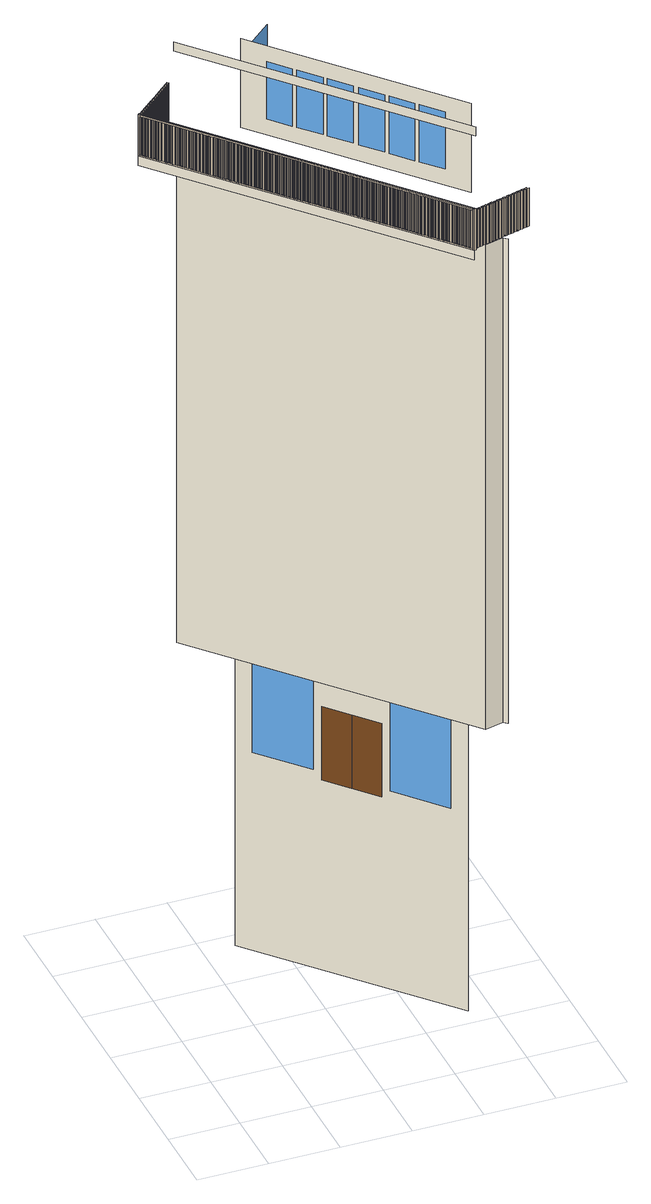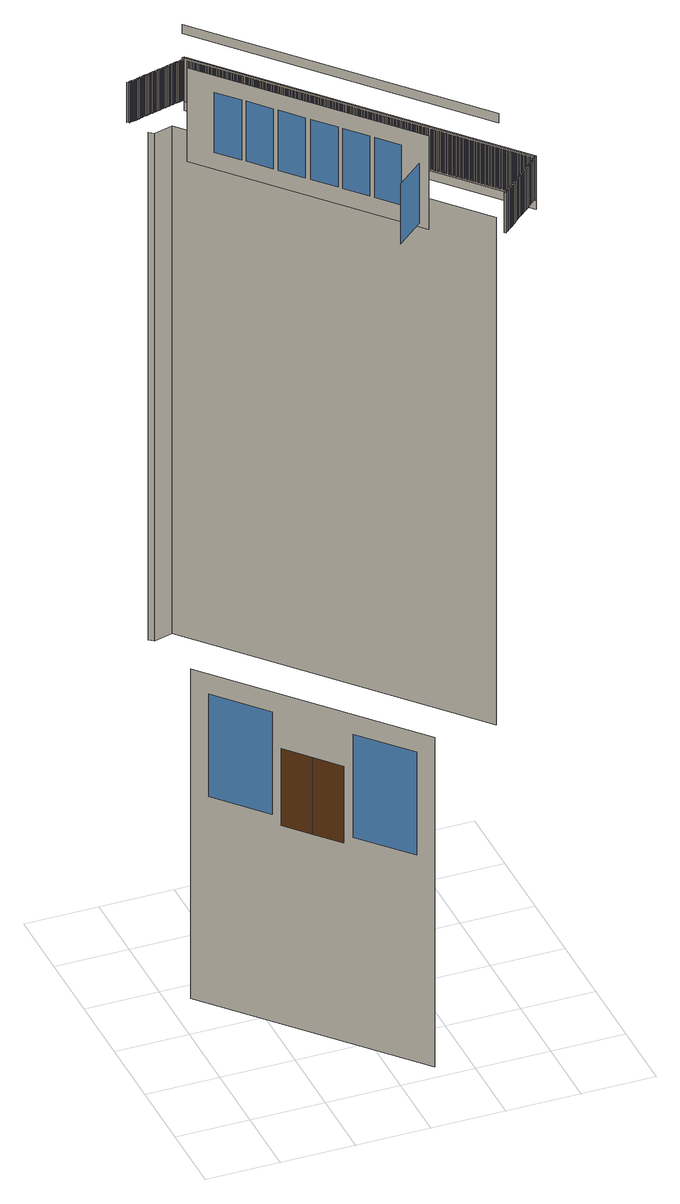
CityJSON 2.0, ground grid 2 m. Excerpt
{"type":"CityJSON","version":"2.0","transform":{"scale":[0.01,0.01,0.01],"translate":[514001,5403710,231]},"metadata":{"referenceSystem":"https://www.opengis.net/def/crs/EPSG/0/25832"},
"CityObjects":{
"building1":{"type":"Building","attributes":{"name":"Justizausbildungszentrum","Height.highReference":"highestRoofEdge","Height.lowReference":"lowestGroundPoint","Height.status":"measured","measuredHeight":23.2,"function":"3022","roofType":"1000","storeysAboveGround":7,"storeysBelowGround":2},"children":["building1-1"],"geometry":[{"type":"MultiSurface","lod":"3","boundaries":[[[0,1,2,3,4,5]],[[6,7,8,9]],[[10,11,12,13]],[[14,15,16,17]],[[18,19,20,21]],[[22,23,24,25]],[[26,27,28,29]],[[30,31,32,33]],[[34,35,36,37]],[[23,22,38,39]],[[40,41,42,43,44],[13,12,11,10],[45,46,47,48],[38,22,25,24,23,39]],[[49,50,51,52]],[[53,54,55,56],[21,20,19,18],[29,28,27,26],[37,36,35,34],[52,51,50,49],[57,58,59,60],[61,62,63,64]],[[48,47,46,45]],[[60,59,58,57]],[[17,16,65,66]],[[64,63,62,61]],[[66,65,67,68]]],"semantics":{"surfaces":[{"type":"WallSurface"},{"type":"Window"},{"type":"Door"}],"values":[0,0,1,0,1,2,1,1,1,2,0,1,0,1,1,0,1,0]}}]},
"building1-1":{"type":"BuildingInstallation","attributes":{"relationToConstruction":"outside"},"parents":["building1"],"geometry":[{"type":"MultiSurface","lod":"3","boundaries":[[[69,5,4,70,71,72]],[[73,74,75,76,5,69]],[[77,73,69,72]],[[70,78,79,71]],[[79,80,81,71]],[[82,83,81,84]],[[70,84,85,78]],[[78,75,74,79]],[[81,80,85,84]],[[78,86,87,75]],[[74,88,89,79]],[[82,90,91,83]],[[92,93,90,82]],[[94,95,96,92]],[[83,91,97,96]],[[96,97,93,92]],[[87,86,89,88]],[[94,98,99,95]],[[87,88,100,101]],[[102,103,98,94]],[[104,105,106,102]],[[95,99,107,106]],[[106,107,103,102]],[[100,108,109,101]],[[104,110,111,105]],[[112,113,108,100]],[[114,115,110,104]],[[116,117,118,114]],[[101,109,119,120]],[[105,111,121,118]],[[118,121,115,114]],[[120,119,113,112]],[[116,122,123,117]],[[120,112,124,125]],[[126,127,122,116]],[[128,129,130,126]],[[117,123,131,130]],[[130,131,127,126]],[[124,132,133,125]],[[128,134,135,129]],[[136,137,134,128]],[[138,139,132,124]],[[140,141,142,136]],[[129,135,143,142]],[[125,133,144,145]],[[142,143,137,136]],[[145,144,139,138]],[[140,146,147,141]],[[148,149,146,140]],[[150,151,152,148]],[[145,138,153,154]],[[141,147,155,152]],[[152,155,149,148]],[[153,156,157,154]],[[150,158,159,151]],[[160,161,158,150]],[[162,163,164,160]],[[151,159,165,164]],[[166,167,156,153]],[[164,165,161,160]],[[154,157,168,169]],[[169,168,167,166]],[[162,170,171,163]],[[172,173,170,162]],[[174,175,176,172]],[[163,171,177,176]],[[169,166,178,179]],[[176,177,173,172]],[[174,180,181,175]],[[178,182,183,179]],[[184,185,180,174]],[[186,187,188,184]],[[175,181,189,188]],[[190,191,182,178]],[[188,189,185,184]],[[179,183,192,193]],[[186,194,195,187]],[[193,192,191,190]],[[196,197,194,186]],[[198,199,200,196]],[[187,195,201,200]],[[200,201,197,196]],[[193,190,202,203]],[[198,204,205,199]],[[202,206,207,203]],[[208,209,204,198]],[[210,211,212,208]],[[199,205,213,212]],[[212,213,209,208]],[[214,215,206,202]],[[203,207,216,217]],[[210,218,219,211]],[[220,221,218,210]],[[217,216,215,214]],[[222,223,224,220]],[[211,219,225,224]],[[224,225,221,220]],[[217,214,226,227]],[[222,228,229,223]],[[230,231,228,222]],[[232,233,234,230]],[[223,229,235,234]],[[226,236,237,227]],[[234,235,231,230]],[[238,239,236,226]],[[227,237,240,241]],[[232,242,243,233]],[[244,245,242,232]],[[246,247,248,244]],[[233,243,249,248]],[[241,240,239,238]],[[248,249,245,244]],[[241,238,250,251]],[[246,252,253,247]],[[254,255,252,246]],[[256,257,258,254]],[[247,253,259,258]],[[250,260,261,251]],[[258,259,255,254]],[[262,263,260,250]],[[256,264,265,257]],[[251,261,266,267]],[[268,269,264,256]],[[270,271,272,268]],[[257,265,273,272]],[[272,273,269,268]],[[267,266,263,262]],[[267,262,274,275]],[[270,276,277,271]],[[278,279,276,270]],[[280,281,282,278]],[[271,277,283,282]],[[282,283,279,278]],[[274,284,285,275]],[[280,286,287,281]],[[288,289,284,274]],[[290,291,286,280]],[[275,285,292,293]],[[294,295,296,290]],[[281,287,297,296]],[[296,297,291,290]],[[293,292,289,288]],[[294,298,299,295]],[[293,288,300,301]],[[302,303,298,294]],[[304,305,306,302]],[[295,299,307,306]],[[306,307,303,302]],[[300,308,309,301]],[[304,310,311,305]],[[312,313,308,300]],[[314,315,310,304]],[[316,317,318,314]],[[305,311,319,318]],[[301,309,320,321]],[[318,319,315,314]],[[321,320,313,312]],[[316,322,323,317]],[[324,325,322,316]],[[321,312,326,327]],[[328,329,330,324]],[[317,323,331,330]],[[330,331,325,324]],[[326,332,333,327]],[[328,334,335,329]],[[78,85,80,79,77,336,337,338],[339,340,341,342],[343,344,345,346],[347,348,349,350],[351,352,353,354],[355,356,357,358],[359,360,361,362],[363,364,365,366],[367,368,369,370],[371,372,373,374],[375,376,377,378],[379,380,381,382],[383,384,385,386],[387,388,389,390],[391,392,393,394],[395,396,397,398],[399,400,401,402],[403,404,405,406],[407,408,409,410],[411,412,413,414],[415,416,417,418],[419,420,421,422],[423,424,425,426],[427,428,429,430],[431,432,433,434],[435,436,437,438],[439,440,441,442],[443,444,445,446],[447,448,449,450],[451,452,453,454],[455,456,457,458],[459,460,461,462],[463,464,465,466],[467,468,469,470],[471,472,473,474],[475,476,477,478],[479,480,481,482],[483,484,485,486],[487,488,489,490],[491,492,493,494],[495,496,497,498],[499,500,501,502],[503,504,505,506],[507,508,509,510],[511,512,513,514],[515,516,517,518],[519,520,521,522],[523,524,525,526],[527,528,529,530],[531,532,533,534],[535,536,537,538],[539,540,541,542],[543,544,545,546],[547,548,549,550],[551,552,553,554],[555,556,557,558],[559,560,561,562],[563,564,565,566],[567,568,569,570],[571,572,573,574],[575,576,577,578],[579,580,581,582],[583,584,585,586],[587,588,589,590],[591,592,593,594],[595,596,597,598],[599,600,601,602],[603,604,605,606],[607,608,609,610],[611,612,613,614],[615,616,617,618],[619,620,621,622],[623,624,625,626],[627,628,629,630],[631,632,335,334],[325,331,323,322],[315,319,311,310],[303,307,299,298],[291,297,287,286],[279,283,277,276],[269,273,265,264],[255,259,253,252],[245,249,243,242],[231,235,229,228],[221,225,219,218],[209,213,205,204],[197,201,195,194],[185,189,181,180],[173,177,171,170],[161,165,159,158],[149,155,147,146],[137,143,135,134],[127,131,123,122],[115,121,111,110],[103,107,99,98],[93,97,91,90]],[[633,631,334,328]],[[634,635,636,633]],[[329,335,632,636]],[[637,638,332,326]],[[636,632,631,633]],[[327,333,639,640]],[[640,639,638,637]],[[634,630,629,635]],[[641,627,630,634]],[[642,643,644,641]],[[635,629,628,644]],[[640,637,645,646]],[[644,628,627,641]],[[642,626,625,643]],[[645,647,648,646]],[[649,623,626,642]],[[650,651,652,649]],[[643,625,624,652]],[[653,654,647,645]],[[652,624,623,649]],[[646,648,655,656]],[[650,622,621,651]],[[656,655,654,653]],[[657,619,622,650]],[[658,659,660,657]],[[651,621,620,660]],[[660,620,619,657]],[[656,653,661,662]],[[658,618,617,659]],[[661,663,664,662]],[[665,615,618,658]],[[666,667,668,665]],[[659,617,616,668]],[[668,616,615,665]],[[669,670,663,661]],[[662,664,671,672]],[[666,614,613,667]],[[673,611,614,666]],[[672,671,670,669]],[[674,675,676,673]],[[667,613,612,676]],[[676,612,611,673]],[[672,669,677,678]],[[674,610,609,675]],[[679,607,610,674]],[[680,681,682,679]],[[677,683,684,678]],[[675,609,608,682]],[[682,608,607,679]],[[685,686,683,677]],[[678,684,687,688]],[[680,606,605,681]],[[689,603,606,680]],[[690,691,692,689]],[[681,605,604,692]],[[688,687,686,685]],[[692,604,603,689]],[[688,685,693,694]],[[690,602,601,691]],[[695,599,602,690]],[[696,697,698,695]],[[691,601,600,698]],[[693,699,700,694]],[[698,600,599,695]],[[701,702,699,693]],[[696,598,597,697]],[[694,700,703,704]],[[705,595,598,696]],[[706,707,708,705]],[[697,597,596,708]],[[704,703,702,701]],[[708,596,595,705]],[[704,701,709,710]],[[706,594,593,707]],[[711,591,594,706]],[[712,713,714,711]],[[707,593,592,714]],[[714,592,591,711]],[[709,715,716,710]],[[717,718,715,709]],[[712,590,589,713]],[[719,587,590,712]],[[710,716,720,721]],[[722,723,724,719]],[[713,589,588,724]],[[724,588,587,719]],[[721,720,718,717]],[[722,586,585,723]],[[721,717,725,726]],[[727,583,586,722]],[[728,729,730,727]],[[723,585,584,730]],[[730,584,583,727]],[[725,731,732,726]],[[728,582,581,729]],[[733,734,731,725]],[[735,579,582,728]],[[736,737,738,735]],[[729,581,580,738]],[[726,732,739,740]],[[738,580,579,735]],[[740,739,734,733]],[[736,578,577,737]],[[741,575,578,736]],[[742,743,744,741]],[[737,577,576,744]],[[744,576,575,741]],[[742,574,573,743]],[[745,571,574,742]],[[746,747,748,745]],[[743,573,572,748]],[[748,572,571,745]],[[746,570,569,747]],[[749,567,570,746]],[[750,751,752,749]],[[747,569,568,752]],[[753,336,77,72]],[[752,568,567,749]],[[750,566,565,751]],[[754,563,566,750]],[[755,756,757,754]],[[751,565,564,757]],[[757,564,563,754]],[[755,562,561,756]],[[758,559,562,755]],[[759,760,761,758]],[[756,561,560,761]],[[761,560,559,758]],[[759,558,557,760]],[[762,555,558,759]],[[763,764,765,762]],[[760,557,556,765]],[[765,556,555,762]],[[763,554,553,764]],[[766,551,554,763]],[[767,768,769,766]],[[764,553,552,769]],[[769,552,551,766]],[[767,550,549,768]],[[770,547,550,767]],[[771,772,773,770]],[[768,549,548,773]],[[773,548,547,770]],[[771,546,545,772]],[[774,543,546,771]],[[775,776,777,774]],[[772,545,544,777]],[[777,544,543,774]],[[775,542,541,776]],[[778,539,542,775]],[[779,780,781,778]],[[776,541,540,781]],[[781,540,539,778]],[[779,538,537,780]],[[782,535,538,779]],[[783,784,785,782]],[[780,537,536,785]],[[785,536,535,782]],[[783,534,533,784]],[[786,531,534,783]],[[787,788,789,786]],[[784,533,532,789]],[[71,81,83,96,95,106,105,118,117,130,129,142,141,152,151,164,163,176,175,188,187,200,199,212,211,224,223,234,233,248,247,258,257,272,271,282,281,296,295,306,305,318,317,330,329,636,635,644,643,652,651,660,659,668,667,676,675,682,681,692,691,698,697,708,707,714,713,724,723,730,729,738,737,744,743,748,747,752,751,757,756,761,760,765,764,769,768,773,772,777,776,781,780,785,784,789,788,790,791,792,793,794,795,796,797,798,799,800,801,802,803,804,805,806,807,808,809,810,811,812,813,814,815,816,817,818,819,820,821,822,823,824,825,826,827,828,829,830,831,832,833,834,835,836,837,838,839,840,841,842,843,844,845,846,847,848,849,850,851,852,853,854,855,856,857,858,859,860,861,862,863,864,865,866,867,868,869,870,871,872,873,874,875,876,877,878,879,880,881,882,883,884,885,753,72]],[[789,532,531,786]],[[886,887,888,889,890,891,892,893,894,895,896,897,898,899,900,901,902,903,904,905,906,907,908,909,910,911,912,913,914,915,916,917,918,919,920,921,922,923,924,925,926,927,928,929,930,931,932,933,934,935,936,937,938,939,940,941,942,943,944,945,946,947,948,949,950,951,952,953,954,955,956,957,958,959,960,961,962,963,964,965,966,967,968,969,970,971,972,973,974,975,976,977,978,979,980,981,787,786,783,782,779,778,775,774,771,770,767,766,763,762,759,758,755,754,750,749,746,745,742,741,736,735,728,727,722,719,712,711,706,705,696,695,690,689,680,679,674,673,666,665,658,657,650,649,642,641,634,633,328,324,316,314,304,302,294,290,280,278,270,268,256,254,246,244,232,230,222,220,210,208,198,196,186,184,174,172,162,160,150,148,140,136,128,126,116,114,104,102,94,92,82,84,70,4,3]],[[787,530,529,788]],[[981,527,530,787]],[[980,791,790,981]],[[788,529,528,790]],[[790,528,527,981]],[[980,526,525,791]],[[979,523,526,980]],[[978,793,792,979]],[[791,525,524,792]],[[792,524,523,979]],[[978,522,521,793]],[[977,519,522,978]],[[976,795,794,977]],[[793,521,520,794]],[[794,520,519,977]],[[976,518,517,795]],[[975,515,518,976]],[[974,797,796,975]],[[795,517,516,796]],[[796,516,515,975]],[[974,514,513,797]],[[973,511,514,974]],[[972,799,798,973]],[[797,513,512,798]],[[798,512,511,973]],[[972,510,509,799]],[[971,507,510,972]],[[970,801,800,971]],[[799,509,508,800]],[[800,508,507,971]],[[970,506,505,801]],[[969,503,506,970]],[[968,803,802,969]],[[801,505,504,802]],[[802,504,503,969]],[[968,502,501,803]],[[967,499,502,968]],[[966,805,804,967]],[[803,501,500,804]],[[804,500,499,967]],[[966,498,497,805]],[[965,495,498,966]],[[964,807,806,965]],[[805,497,496,806]],[[806,496,495,965]],[[964,494,493,807]],[[963,491,494,964]],[[962,809,808,963]],[[807,493,492,808]],[[808,492,491,963]],[[962,490,489,809]],[[961,487,490,962]],[[960,811,810,961]],[[809,489,488,810]],[[810,488,487,961]],[[960,486,485,811]],[[959,483,486,960]],[[958,813,812,959]],[[811,485,484,812]],[[812,484,483,959]],[[958,482,481,813]],[[957,479,482,958]],[[956,815,814,957]],[[813,481,480,814]],[[814,480,479,957]],[[956,478,477,815]],[[955,475,478,956]],[[954,817,816,955]],[[815,477,476,816]],[[816,476,475,955]],[[954,474,473,817]],[[953,471,474,954]],[[952,819,818,953]],[[817,473,472,818]],[[818,472,471,953]],[[952,470,469,819]],[[951,467,470,952]],[[950,821,820,951]],[[819,469,468,820]],[[820,468,467,951]],[[950,466,465,821]],[[949,463,466,950]],[[948,823,822,949]],[[821,465,464,822]],[[822,464,463,949]],[[948,462,461,823]],[[947,459,462,948]],[[946,825,824,947]],[[823,461,460,824]],[[824,460,459,947]],[[946,458,457,825]],[[945,455,458,946]],[[944,827,826,945]],[[825,457,456,826]],[[826,456,455,945]],[[944,454,453,827]],[[943,451,454,944]],[[942,829,828,943]],[[827,453,452,828]],[[828,452,451,943]],[[942,450,449,829]],[[941,447,450,942]],[[940,831,830,941]],[[829,449,448,830]],[[830,448,447,941]],[[940,446,445,831]],[[939,443,446,940]],[[938,833,832,939]],[[831,445,444,832]],[[832,444,443,939]],[[938,442,441,833]],[[937,439,442,938]],[[936,835,834,937]],[[833,441,440,834]],[[834,440,439,937]],[[936,438,437,835]],[[935,435,438,936]],[[934,837,836,935]],[[835,437,436,836]],[[836,436,435,935]],[[934,434,433,837]],[[933,431,434,934]],[[932,839,838,933]],[[837,433,432,838]],[[838,432,431,933]],[[932,430,429,839]],[[931,427,430,932]],[[930,841,840,931]],[[839,429,428,840]],[[840,428,427,931]],[[930,426,425,841]],[[929,423,426,930]],[[928,843,842,929]],[[841,425,424,842]],[[842,424,423,929]],[[928,422,421,843]],[[927,419,422,928]],[[926,845,844,927]],[[843,421,420,844]],[[844,420,419,927]],[[926,418,417,845]],[[925,415,418,926]],[[924,847,846,925]],[[845,417,416,846]],[[846,416,415,925]],[[924,414,413,847]],[[923,411,414,924]],[[922,849,848,923]],[[847,413,412,848]],[[848,412,411,923]],[[922,410,409,849]],[[921,407,410,922]],[[920,851,850,921]],[[849,409,408,850]],[[850,408,407,921]],[[920,406,405,851]],[[919,403,406,920]],[[918,853,852,919]],[[851,405,404,852]],[[852,404,403,919]],[[918,402,401,853]],[[917,399,402,918]],[[916,855,854,917]],[[853,401,400,854]],[[854,400,399,917]],[[916,398,397,855]],[[915,395,398,916]],[[914,857,856,915]],[[855,397,396,856]],[[856,396,395,915]],[[914,394,393,857]],[[913,391,394,914]],[[912,859,858,913]],[[857,393,392,858]],[[858,392,391,913]],[[912,390,389,859]],[[911,387,390,912]],[[910,861,860,911]],[[859,389,388,860]],[[860,388,387,911]],[[910,386,385,861]],[[909,383,386,910]],[[908,863,862,909]],[[861,385,384,862]],[[862,384,383,909]],[[908,382,381,863]],[[907,379,382,908]],[[906,865,864,907]],[[863,381,380,864]],[[864,380,379,907]],[[906,378,377,865]],[[905,375,378,906]],[[904,867,866,905]],[[865,377,376,866]],[[866,376,375,905]],[[904,374,373,867]],[[903,371,374,904]],[[902,869,868,903]],[[867,373,372,868]],[[868,372,371,903]],[[902,370,369,869]],[[901,367,370,902]],[[900,871,870,901]],[[869,369,368,870]],[[870,368,367,901]],[[900,366,365,871]],[[899,363,366,900]],[[898,873,872,899]],[[871,365,364,872]],[[872,364,363,899]],[[898,362,361,873]],[[897,359,362,898]],[[896,875,874,897]],[[873,361,360,874]],[[874,360,359,897]],[[896,358,357,875]],[[895,355,358,896]],[[894,877,876,895]],[[875,357,356,876]],[[876,356,355,895]],[[894,354,353,877]],[[893,351,354,894]],[[892,879,878,893]],[[877,353,352,878]],[[878,352,351,893]],[[892,350,349,879]],[[891,347,350,892]],[[890,881,880,891]],[[879,349,348,880]],[[880,348,347,891]],[[890,346,345,881]],[[889,343,346,890]],[[888,883,882,889]],[[881,345,344,882]],[[882,344,343,889]],[[888,342,341,883]],[[887,339,342,888]],[[883,341,340,884]],[[884,887,886,885]],[[884,340,339,887]],[[753,885,886,3,2,982]],[[336,753,982,983]],[[982,2,984,985,986,983]],[[985,987,988,986]],[[989,990,987,985]],[[986,988,991,992]],[[992,991,990,989]],[[993,994,992,989]],[[993,995,996,994]],[[997,998,995,993]],[[994,996,999,1000]],[[1000,999,998,997]],[[1001,1002,1000,997]],[[1001,1003,1004,1002]],[[1005,1006,1003,1001]],[[1002,1004,1007,1008]],[[1008,1007,1006,1005]],[[1009,1010,1008,1005]],[[1009,1011,1012,1010]],[[1013,1014,1011,1009]],[[1010,1012,1015,1016]],[[1016,1015,1014,1013]],[[1017,1018,1016,1013]],[[1017,1019,1020,1018]],[[1021,1022,1019,1017]],[[1018,1020,1023,1024]],[[1024,1023,1022,1021]],[[1025,1026,1024,1021]],[[1025,1027,1028,1026]],[[1029,1030,1027,1025]],[[1026,1028,1031,1032]],[[1032,1031,1030,1029]],[[1033,1034,1032,1029]],[[1033,1035,1036,1034]],[[1037,1038,1035,1033]],[[1034,1036,1039,1040]],[[1040,1039,1038,1037]],[[1041,1042,1040,1037]],[[1041,1043,1044,1042]],[[1045,1046,1043,1041]],[[1042,1044,1047,1048]],[[1048,1047,1046,1045]],[[1049,1050,1048,1045]],[[1049,1051,1052,1050]],[[1053,1054,1051,1049]],[[1050,1052,1055,1056]],[[1056,1055,1054,1053]],[[1057,1058,1056,1053]],[[1057,1059,1060,1058]],[[1061,1062,1059,1057]],[[1058,1060,1063,1064]],[[1064,1063,1062,1061]],[[1065,1066,1064,1061]],[[1065,1067,1068,1066]],[[1069,1070,1067,1065]],[[1066,1068,1071,1072]],[[1072,1071,1070,1069]],[[1073,1074,1072,1069]],[[1073,1075,1076,1074]],[[1077,1078,1075,1073]],[[1074,1076,1079,1080]],[[1080,1079,1078,1077]],[[1081,1082,1080,1077]],[[1081,1083,1084,1082]],[[1085,1086,1083,1081]],[[1082,1084,1087,1088]],[[1088,1087,1086,1085]],[[1089,1090,1088,1085]],[[1089,1091,1092,1090]],[[1093,1094,1091,1089]],[[1090,1092,1095,1096]],[[1096,1095,1094,1093]],[[1097,1098,1096,1093]],[[1097,1099,1100,1098]],[[1101,1102,1099,1097]],[[1098,1100,1103,1104]],[[1104,1103,1102,1101]],[[1105,1106,1104,1101]],[[1105,1107,1108,1106]],[[1109,1110,1107,1105]],[[1106,1108,1111,1112]],[[1112,1111,1110,1109]],[[1113,1114,1112,1109]],[[1113,1115,1116,1114]],[[1117,1118,1115,1113]],[[1114,1116,1119,1120]],[[1120,1119,1118,1117]],[[1121,1122,1120,1117]]]}]}
},
"vertices":[
[25,767,2596],[671,42,2596],[671,42,2626],[667,46,2626],[28,763,2626],[25,767,2626],[138,800,2906],[718,148,2906],[718,148,2934],[138,800,2934],[324,718,1014],[324,718,706],[441,588,706],[441,588,1014],[130,761,2596],[130,761,1074],[724,95,1074],[724,95,2596],[370,732,2676],[419,676,2676],[419,676,2856],[370,732,2856],[515,505,681],[515,505,911],[458,569,911],[458,569,681],[478,611,2856],[428,667,2856],[428,667,2676],[478,611,2676],[360,823,2676],[360,823,2856],[435,889,2856],[435,889,2676],[536,546,2856],[486,602,2856],[486,602,2676],[536,546,2676],[573,440,681],[573,440,911],[739,254,1074],[291,755,1074],[291,755,85],[739,254,85],[739,254,174],[589,422,1014],[706,291,1014],[706,291,706],[589,422,706],[596,478,2856],[546,534,2856],[546,534,2676],[596,478,2676],[763,291,2906],[320,788,2906],[320,788,2626],[763,291,2626],[654,412,2856],[654,412,2676],[605,468,2676],[605,468,2856],[663,403,2856],[713,347,2856],[713,347,2676],[663,403,2676],[776,108,1074],[776,108,2596],[789,99,1074],[789,99,2596],
[25,767,2756],[28,763,2631],[28,763,2751],[28,763,2756],[29,770,2756],[29,770,2751],[29,770,2631],[29,770,2626],[32,766,2756],[32,766,2631],[32,766,2751],[35,763,2751],[32,759,2751],[35,756,2631],[35,756,2751],[32,759,2631],[35,763,2631],[36,770,2631],[33,774,2631],[33,774,2751],[36,770,2751],[39,759,2631],[39,759,2751],[38,752,2631],[42,755,2631],[41,748,2631],[41,748,2751],[38,752,2751],[42,755,2751],[45,751,2631],[45,751,2751],[37,777,2751],[37,777,2631],[45,744,2631],[49,748,2631],[48,741,2631],[48,741,2751],[45,744,2751],[49,748,2751],[40,774,2751],[40,774,2631],[52,744,2631],[52,744,2751],[40,781,2751],[44,777,2751],[51,737,2631],[55,740,2631],[55,733,2631],[55,733,2751],[51,737,2751],[44,777,2631],[40,781,2631],[55,740,2751],[59,737,2631],[59,737,2751],[44,784,2751],[44,784,2631],[58,730,2631],[62,733,2631],[61,726,2631],[61,726,2751],[58,730,2751],[62,733,2751],[47,780,2751],[47,780,2631],[65,729,2631],[65,729,2751],[65,722,2631],[68,725,2631],[48,787,2751],[51,784,2751],[68,718,2631],[68,718,2751],[65,722,2751],[68,725,2751],[51,784,2631],[48,787,2631],[72,722,2631],[72,722,2751],[71,715,2631],[75,718,2631],[75,711,2631],[75,711,2751],[71,715,2751],[51,791,2751],[51,791,2631],[75,718,2751],[55,787,2751],[55,787,2631],[78,714,2631],[78,714,2751],[78,707,2631],[82,710,2631],[81,703,2631],[81,703,2751],[78,707,2751],[82,710,2751],[55,794,2751],[58,790,2751],[58,790,2631],[55,794,2631],[85,707,2631],[85,707,2751],[85,700,2631],[88,703,2631],[88,696,2631],[88,696,2751],[85,700,2751],[88,703,2751],[59,798,2751],[59,798,2631],[92,699,2631],[92,699,2751],[62,794,2751],[62,794,2631],[91,692,2631],[95,696,2631],[95,688,2631],[95,688,2751],[91,692,2751],[95,696,2751],[62,801,2751],[66,797,2751],[66,797,2631],[62,801,2631],[98,692,2631],[98,692,2751],[98,685,2631],[102,688,2631],[101,681,2631],[101,681,2751],[98,685,2751],[102,688,2751],[66,804,2751],[66,804,2631],[105,684,2631],[105,684,2751],[70,801,2751],[70,801,2631],[105,677,2631],[108,681,2631],[108,674,2631],[108,674,2751],[105,677,2751],[108,681,2751],[70,808,2751],[73,804,2751],[73,804,2631],[70,808,2631],[112,677,2631],[112,677,2751],[111,670,2631],[115,673,2631],[115,666,2631],[115,666,2751],[111,670,2751],[115,673,2751],[74,811,2751],[74,811,2631],[118,669,2631],[118,669,2751],[118,662,2631],[122,666,2631],[121,659,2631],[121,659,2751],[118,662,2751],[122,666,2751],[77,807,2751],[77,807,2631],[77,814,2751],[81,811,2751],[81,811,2631],[77,814,2631],[125,662,2631],[125,662,2751],[125,655,2631],[128,658,2631],[128,651,2631],[128,651,2751],[125,655,2751],[128,658,2751],[81,818,2751],[81,818,2631],[132,654,2631],[132,654,2751],[131,647,2631],[135,651,2631],[135,644,2631],[135,644,2751],[131,647,2751],[135,651,2751],[84,814,2751],[84,814,2631],[85,821,2751],[88,817,2751],[138,647,2631],[138,647,2751],[88,817,2631],[85,821,2631],[138,640,2631],[142,643,2631],[141,636,2631],[141,636,2751],[138,640,2751],[142,643,2751],[88,824,2751],[88,824,2631],[145,640,2631],[145,640,2751],[145,632,2631],[148,636,2631],[148,629,2631],[148,629,2751],[145,632,2751],[148,636,2751],[92,821,2751],[92,821,2631],[152,632,2631],[152,632,2751],[92,828,2751],[95,824,2751],[151,625,2631],[155,628,2631],[95,824,2631],[92,828,2631],[155,621,2631],[155,621,2751],[151,625,2751],[155,628,2751],[158,625,2631],[158,625,2751],[96,831,2751],[96,831,2631],[158,618,2631],[162,621,2631],[161,614,2631],[161,614,2751],[158,618,2751],[162,621,2751],[99,827,2751],[99,827,2631],[165,617,2631],[165,617,2751],[100,834,2751],[103,831,2751],[164,610,2631],[168,613,2631],[168,606,2631],[168,606,2751],[164,610,2751],[168,613,2751],[103,831,2631],[100,834,2631],[172,610,2631],[172,610,2751],[171,603,2631],[175,606,2631],[103,838,2751],[103,838,2631],[174,599,2631],[174,599,2751],[171,603,2751],[175,606,2751],[107,834,2751],[107,834,2631],[178,602,2631],[178,602,2751],[672,47,2756],[672,47,2626],[32,766,2626],[667,54,2631],[667,54,2751],[664,57,2751],[664,57,2631],[660,61,2631],[660,61,2751],[657,65,2751],[657,65,2631],[654,69,2631],[654,69,2751],[650,72,2751],[650,72,2631],[647,76,2631],[647,76,2751],[644,80,2751],[644,80,2631],[640,83,2631],[640,83,2751],[637,87,2751],[637,87,2631],[634,91,2631],[634,91,2751],[630,95,2751],[630,95,2631],[627,98,2631],[627,98,2751],[624,102,2751],[624,102,2631],[620,106,2631],[620,106,2751],[617,110,2751],[617,110,2631],[614,113,2631],[614,113,2751],[610,117,2751],[610,117,2631],[607,121,2631],[607,121,2751],[604,124,2751],[604,124,2631],[600,128,2631],[600,128,2751],[597,132,2751],[597,132,2631],[594,136,2631],[594,136,2751],[590,139,2751],[590,139,2631],[587,143,2631],[587,143,2751],[584,147,2751],[584,147,2631],[580,151,2631],[580,151,2751],[577,154,2751],[577,154,2631],[574,158,2631],[574,158,2751],[570,162,2751],[570,162,2631],[567,166,2631],[567,166,2751],[564,169,2751],[564,169,2631],[560,173,2631],[560,173,2751],[557,177,2751],[557,177,2631],[554,180,2631],[554,180,2751],[551,184,2751],[551,184,2631],[547,188,2631],[547,188,2751],[544,192,2751],[544,192,2631],[541,195,2631],[541,195,2751],[537,199,2751],[537,199,2631],[534,203,2631],[534,203,2751],[531,207,2751],[531,207,2631],[527,210,2631],[527,210,2751],[524,214,2751],[524,214,2631],[521,218,2631],[521,218,2751],[517,222,2751],[517,222,2631],[514,225,2631],[514,225,2751],[511,229,2751],[511,229,2631],[507,233,2631],[507,233,2751],[504,236,2751],[504,236,2631],[501,240,2631],[501,240,2751],[497,244,2751],[497,244,2631],[494,248,2631],[494,248,2751],[491,251,2751],[491,251,2631],[487,255,2631],[487,255,2751],[484,259,2751],[484,259,2631],[481,263,2631],[481,263,2751],[477,266,2751],[477,266,2631],[474,270,2631],[474,270,2751],[471,274,2751],[471,274,2631],[467,278,2631],[467,278,2751],[464,281,2751],[464,281,2631],[461,285,2631],[461,285,2751],[457,289,2751],[457,289,2631],[454,292,2631],[454,292,2751],[451,296,2751],[451,296,2631],[447,300,2631],[447,300,2751],[444,304,2751],[444,304,2631],[441,307,2631],[441,307,2751],[437,311,2751],[437,311,2631],[434,315,2631],[434,315,2751],[431,319,2751],[431,319,2631],[428,322,2631],[428,322,2751],[424,326,2751],[424,326,2631],[421,330,2631],[421,330,2751],[418,333,2751],[418,333,2631],[414,337,2631],[414,337,2751],[411,341,2751],[411,341,2631],[408,345,2631],[408,345,2751],[404,348,2751],[404,348,2631],[401,352,2631],[401,352,2751],[398,356,2751],[398,356,2631],[394,360,2631],[394,360,2751],[391,363,2751],[391,363,2631],[388,367,2631],[388,367,2751],[384,371,2751],[384,371,2631],[381,375,2631],[381,375,2751],[378,378,2751],[378,378,2631],[374,382,2631],[374,382,2751],[371,386,2751],[371,386,2631],[368,389,2631],[368,389,2751],[364,393,2751],[364,393,2631],[361,397,2631],[361,397,2751],[358,401,2751],[358,401,2631],[354,404,2631],[354,404,2751],[351,408,2751],[351,408,2631],[348,412,2631],[348,412,2751],[344,416,2751],[344,416,2631],[341,419,2631],[341,419,2751],[338,423,2751],[338,423,2631],[334,427,2631],[334,427,2751],[331,431,2751],[331,431,2631],[328,434,2631],[328,434,2751],[324,438,2751],[324,438,2631],[321,442,2631],[321,442,2751],[318,445,2751],[318,445,2631],[314,449,2631],[314,449,2751],[311,453,2751],[311,453,2631],[308,457,2631],[308,457,2751],[305,460,2751],[305,460,2631],[301,464,2631],[301,464,2751],[298,468,2751],[298,468,2631],[295,472,2631],[295,472,2751],[291,475,2751],[291,475,2631],[288,479,2631],[288,479,2751],[285,483,2751],[285,483,2631],[281,487,2631],[281,487,2751],[278,490,2751],[278,490,2631],[275,494,2631],[275,494,2751],[271,498,2751],[271,498,2631],[268,501,2631],[268,501,2751],[265,505,2751],[265,505,2631],[261,509,2631],[261,509,2751],[258,513,2751],[258,513,2631],[255,516,2631],[255,516,2751],[251,520,2751],[251,520,2631],[248,524,2631],[248,524,2751],[245,528,2751],[245,528,2631],[241,531,2631],[241,531,2751],[238,535,2751],[238,535,2631],[235,539,2631],[235,539,2751],[231,542,2751],[231,542,2631],[228,546,2631],[228,546,2751],[225,550,2751],[225,550,2631],[221,554,2631],[221,554,2751],[218,557,2751],[218,557,2631],[215,561,2631],[215,561,2751],[211,565,2751],[211,565,2631],[208,569,2631],[208,569,2751],[205,572,2751],[205,572,2631],[201,576,2631],[201,576,2751],[198,580,2751],[198,580,2631],[195,584,2631],[195,584,2751],[191,587,2751],[191,587,2631],[188,591,2631],[188,591,2751],[185,595,2751],[185,595,2631],[182,598,2631],[182,598,2751],[178,595,2631],[181,591,2631],[181,591,2751],[178,595,2751],[107,841,2751],[110,837,2751],[110,837,2631],[107,841,2631],[184,588,2631],[188,584,2631],[188,584,2751],[184,588,2751],[111,844,2751],[111,844,2631],[114,841,2751],[114,841,2631],[191,580,2631],[194,576,2631],[194,576,2751],[191,580,2751],[114,848,2751],[118,844,2751],[118,844,2631],[114,848,2631],[198,573,2631],[201,569,2631],[201,569,2751],[198,573,2751],[118,851,2751],[118,851,2631],[121,847,2751],[121,847,2631],[204,565,2631],[208,562,2631],[208,562,2751],[204,565,2751],[122,855,2751],[125,851,2751],[125,851,2631],[122,855,2631],[211,558,2631],[214,554,2631],[214,554,2751],[211,558,2751],[125,858,2751],[125,858,2631],[218,550,2631],[221,547,2631],[221,547,2751],[218,550,2751],[129,854,2751],[129,854,2631],[129,861,2751],[133,858,2751],[133,858,2631],[129,861,2631],[224,543,2631],[228,539,2631],[228,539,2751],[224,543,2751],[133,865,2751],[133,865,2631],[231,535,2631],[234,532,2631],[234,532,2751],[231,535,2751],[136,861,2751],[136,861,2631],[137,868,2751],[140,864,2751],[140,864,2631],[137,868,2631],[238,528,2631],[241,524,2631],[241,524,2751],[238,528,2751],[140,871,2751],[140,871,2631],[244,521,2631],[248,517,2631],[248,517,2751],[244,521,2751],[144,868,2751],[144,868,2631],[144,875,2751],[147,871,2751],[251,513,2631],[147,871,2631],[144,875,2631],[254,509,2631],[254,509,2751],[251,513,2751],[148,878,2751],[148,878,2631],[258,506,2631],[261,502,2631],[261,502,2751],[258,506,2751],[151,874,2751],[151,874,2631],[151,881,2751],[155,878,2751],[264,498,2631],[268,494,2631],[268,494,2751],[264,498,2751],[155,878,2631],[151,881,2631],[271,491,2631],[274,487,2631],[274,487,2751],[271,491,2751],[278,483,2631],[281,479,2631],[281,479,2751],[278,483,2751],[284,476,2631],[287,472,2631],[287,472,2751],[284,476,2751],[667,46,2756],[291,468,2631],[294,465,2631],[294,465,2751],[291,468,2751],[297,461,2631],[301,457,2631],[301,457,2751],[297,461,2751],[304,453,2631],[307,450,2631],[307,450,2751],[304,453,2751],[311,446,2631],[314,442,2631],[314,442,2751],[311,446,2751],[317,438,2631],[321,435,2631],[321,435,2751],[317,438,2751],[324,431,2631],[327,427,2631],[327,427,2751],[324,431,2751],[331,423,2631],[334,420,2631],[334,420,2751],[331,423,2751],[337,416,2631],[341,412,2631],[341,412,2751],[337,416,2751],[344,409,2631],[347,405,2631],[347,405,2751],[344,409,2751],[351,401,2751],[354,397,2751],[357,394,2751],[361,390,2751],[364,386,2751],[367,382,2751],[371,379,2751],[374,375,2751],[377,371,2751],[381,367,2751],[384,364,2751],[387,360,2751],[391,356,2751],[394,353,2751],[397,349,2751],[401,345,2751],[404,341,2751],[407,338,2751],[410,334,2751],[414,330,2751],[417,326,2751],[420,323,2751],[424,319,2751],[427,315,2751],[430,312,2751],[434,308,2751],[437,304,2751],[440,300,2751],[444,297,2751],[447,293,2751],[450,289,2751],[454,285,2751],[457,282,2751],[460,278,2751],[464,274,2751],[467,270,2751],[470,267,2751],[474,263,2751],[477,259,2751],[480,256,2751],[484,252,2751],[487,248,2751],[490,244,2751],[494,241,2751],[497,237,2751],[500,233,2751],[504,229,2751],[507,226,2751],[510,222,2751],[514,218,2751],[517,214,2751],[520,211,2751],[524,207,2751],[527,203,2751],[530,200,2751],[533,196,2751],[537,192,2751],[540,188,2751],[543,185,2751],[547,181,2751],[550,177,2751],[553,173,2751],[557,170,2751],[560,166,2751],[563,162,2751],[567,158,2751],[570,155,2751],[573,151,2751],[577,147,2751],[580,144,2751],[583,140,2751],[587,136,2751],[590,132,2751],[593,129,2751],[597,125,2751],[600,121,2751],[603,117,2751],[607,114,2751],[610,110,2751],[613,106,2751],[617,103,2751],[620,99,2751],[623,95,2751],[627,91,2751],[630,88,2751],[633,84,2751],[637,80,2751],[640,76,2751],[643,73,2751],[647,69,2751],[650,65,2751],[653,61,2751],[656,58,2751],[660,54,2751],[663,50,2751],[667,46,2751],[667,46,2631],[663,50,2631],[660,54,2631],[656,58,2631],[653,61,2631],[650,65,2631],[647,69,2631],[643,73,2631],[640,76,2631],[637,80,2631],[633,84,2631],[630,88,2631],[627,91,2631],[623,95,2631],[620,99,2631],[617,103,2631],[613,106,2631],[610,110,2631],[607,114,2631],[603,117,2631],[600,121,2631],[597,125,2631],[593,129,2631],[590,132,2631],[587,136,2631],[583,140,2631],[580,144,2631],[577,147,2631],[573,151,2631],[570,155,2631],[567,158,2631],[563,162,2631],[560,166,2631],[557,170,2631],[553,173,2631],[550,177,2631],[547,181,2631],[543,185,2631],[540,188,2631],[537,192,2631],[533,196,2631],[530,200,2631],[527,203,2631],[524,207,2631],[520,211,2631],[517,214,2631],[514,218,2631],[510,222,2631],[507,226,2631],[504,229,2631],[500,233,2631],[497,237,2631],[494,241,2631],[490,244,2631],[487,248,2631],[484,252,2631],[480,256,2631],[477,259,2631],[474,263,2631],[470,267,2631],[467,270,2631],[464,274,2631],[460,278,2631],[457,282,2631],[454,285,2631],[450,289,2631],[447,293,2631],[444,297,2631],[440,300,2631],[437,304,2631],[434,308,2631],[430,312,2631],[427,315,2631],[424,319,2631],[420,323,2631],[417,326,2631],[414,330,2631],[410,334,2631],[407,338,2631],[404,341,2631],[401,345,2631],[397,349,2631],[394,353,2631],[391,356,2631],[387,360,2631],[384,364,2631],[381,367,2631],[377,371,2631],[374,375,2631],[371,379,2631],[367,382,2631],[364,386,2631],[361,390,2631],[357,394,2631],[354,397,2631],[351,401,2631],[671,42,2756],[676,43,2756],[676,43,2626],[676,43,2631],[676,43,2751],[675,48,2631],[675,48,2751],[681,44,2631],[680,49,2631],[680,49,2751],[681,44,2751],[686,46,2631],[686,46,2751],[685,51,2631],[685,51,2751],[691,47,2631],[689,52,2631],[689,52,2751],[691,47,2751],[696,48,2631],[696,48,2751],[694,53,2631],[694,53,2751],[700,49,2631],[699,54,2631],[699,54,2751],[700,49,2751],[705,51,2631],[705,51,2751],[704,56,2631],[704,56,2751],[710,52,2631],[709,57,2631],[709,57,2751],[710,52,2751],[715,53,2631],[715,53,2751],[714,58,2631],[714,58,2751],[720,54,2631],[718,59,2631],[718,59,2751],[720,54,2751],[725,56,2631],[725,56,2751],[723,61,2631],[723,61,2751],[729,57,2631],[728,62,2631],[728,62,2751],[729,57,2751],[734,58,2631],[734,58,2751],[733,63,2631],[733,63,2751],[739,60,2631],[738,64,2631],[738,64,2751],[739,60,2751],[744,61,2631],[744,61,2751],[743,66,2631],[743,66,2751],[749,62,2631],[747,67,2631],[747,67,2751],[749,62,2751],[754,63,2631],[754,63,2751],[752,68,2631],[752,68,2751],[758,65,2631],[757,69,2631],[757,69,2751],[758,65,2751],[763,66,2631],[763,66,2751],[762,71,2631],[762,71,2751],[768,67,2631],[767,72,2631],[767,72,2751],[768,67,2751],[773,68,2631],[773,68,2751],[772,73,2631],[772,73,2751],[778,70,2631],[776,74,2631],[776,74,2751],[778,70,2751],[783,71,2631],[783,71,2751],[781,76,2631],[781,76,2751],[787,72,2631],[786,77,2631],[786,77,2751],[787,72,2751],[792,73,2631],[792,73,2751],[791,78,2631],[791,78,2751],[797,75,2631],[796,79,2631],[796,79,2751],[797,75,2751],[802,76,2631],[802,76,2751],[801,81,2631],[801,81,2751],[807,77,2631],[805,82,2631],[805,82,2751],[807,77,2751],[812,78,2631],[812,78,2751],[810,83,2631],[810,83,2751],[816,80,2631],[815,85,2631],[815,85,2751],[816,80,2751],[821,81,2631],[821,81,2751],[820,86,2631],[820,86,2751],[826,82,2631],[825,87,2631],[825,87,2751],[826,82,2751],[831,83,2631],[831,83,2751],[830,88,2631],[830,88,2751],[836,85,2631],[835,90,2631],[835,90,2751],[836,85,2751],[841,86,2631],[841,86,2751]
]}
